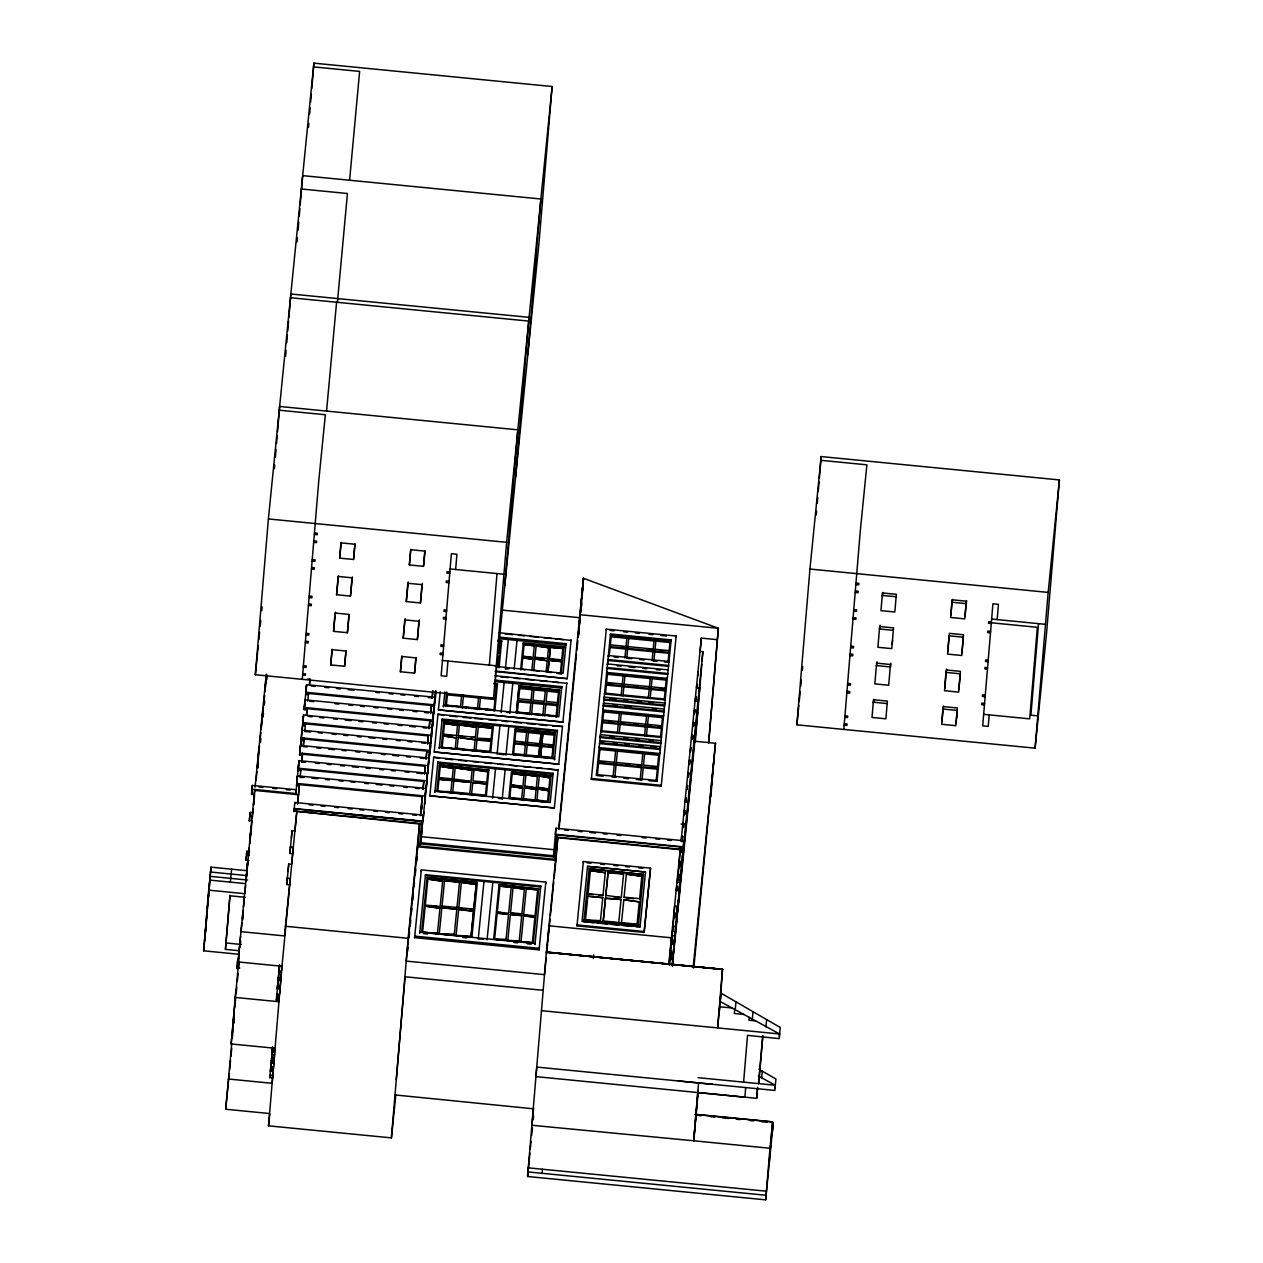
<?xml version="1.0" encoding="UTF-8"?>
<svg xmlns="http://www.w3.org/2000/svg" width="1263" height="1263" viewBox="0 0 1263 1263"><rect width="100%" height="100%" fill="white"/><g stroke="black" fill="none" stroke-linecap="round" stroke-linejoin="round"><path stroke-width="1.5" d="M502.2 610.108L580.112 617.749L578.217 636.741L583.443 578.28L718.347 628.279L708.717 743.086M582.038 597.904L583.443 578.28L558.641 829.412L558.704 828.496M772.498 1131.49L773.224 1122.839L765.662 1199.85L527.571 1176.5L546.39 952.002L722.515 969.321L720.226 1001.527L779.571 1033.971L779.192 1038.612L747.522 1035.36L743.607 1082.012M581.012 609.492L581.627 601.677M581.927 597.778L583.443 578.28L578.249 636.457M581.122 609.65L581.58 603.777M326.549 411.075L336.574 302.252M337.41 302.331L347.436 193.507L301.336 188.992M349.598 180.23L359.623 71.407L313.524 66.892M238.96 954.275L203.611 950.818L208.695 890.147L211 867.16L246.569 870.649M204.622 940.761L211 867.16M238.739 950.692L225.43 949.381L229.913 895.783L245.133 897.283M225.43 949.381L230.071 895.104M495.143 698.25L493.88 711.069L493.991 709.79L479.403 708.354L479.293 709.632L480.556 696.829L480.445 698.092L495.033 699.528L495.143 698.25L255.347 674.726L268.403 518.951L313.903 63.15L552.12 86.516L539.048 242.275L493.565 698.076L506.621 542.316L552.12 86.516M274.403 468.778L274.734 464.879M275.381 457.095L276.044 449.312M276.534 443.471L277.181 435.672M277.513 431.788L279.628 406.465L517.846 429.83L504.79 585.606M285.627 356.292L286.07 350.293M286.78 342.668L287.38 334.727M287.759 330.985L288.517 321.086M288.895 317.36L290.853 293.995L529.071 317.345L515.636 476.861M297.121 241.833L297.452 237.933M298.1 230.15L298.747 222.367M299.236 216.526L299.899 208.727M300.215 204.843L302.662 175.636L540.88 199.001L527.823 354.761M248.795 860.498L246.017 860.214L246.838 851.246L249.6 851.515M252.853 812.677L250.09 812.409L249.3 821.124L249.679 817.319M254.747 789.501L254.305 794.68L251.542 794.411L252.347 785.428L296.252 789.738L295.874 793.543L251.969 789.233L252.347 785.428M269.587 1113.54L225.682 1109.23L231.729 1043.712M275.05 1048.258L231.145 1043.948L239.323 954.654M281.933 966.242L238.028 961.932L254.668 790.417L298.573 794.727L297.642 804.026M232.692 1027.877L235.881 989.876M308.504 127.405L308.835 123.506M309.656 113.781L310.145 107.939M310.635 102.098L311.282 94.299M311.772 88.457L313.903 63.15M234.05 1023.188L234.35 1019.636M245.953 881.211L247.485 863.039M246.143 879.68L247.659 861.571M249.727 842.895L250.642 832.033M249.758 843.21L251.116 826.902M254.431 794.048L253.547 805.226L254.542 795.485M255.047 786.628L255.126 785.712M257.336 767.257L258.694 750.948M262.499 712.964L261.125 729.272L263.383 707.296M264.914 691.287L266.288 674.995M302.267 679.32L318.844 479.972L325.349 414.738L279.249 410.207M395.808 1095.163L391.404 1137.884L268.545 1125.838L272.54 1078.223L269.84 1077.197L272.603 1077.465L273.297 1070.598M272.603 1077.465L273.092 1071.703L270.393 1070.661L273.155 1070.929L273.25 1069.824L270.55 1068.782L273.313 1069.051L273.992 1062.183M273.313 1069.051L273.803 1063.288L271.024 1063.02L273.866 1062.53L273.96 1061.409L271.245 1060.383L274.024 1060.652L274.497 1054.889L271.734 1054.621L274.56 1054.131L274.687 1052.568L271.987 1051.7L274.75 1051.968L274.924 1050.232L272.161 1049.948M274.75 1051.968L274.955 1049.553L272.24 1048.669L275.002 1048.937L279.044 1000.612L276.344 999.728L279.107 999.996L279.281 998.259L276.518 997.991M279.107 999.996L279.312 997.596L276.597 996.712L279.36 996.981L279.486 995.433L276.723 995.149L276.802 994.249L279.565 994.518L280.023 989.055L277.26 988.787L277.339 987.871L280.102 988.14L280.197 987.019L277.418 986.75L277.497 985.835L280.26 986.103L280.939 979.362M280.26 986.103L280.718 980.656L277.955 980.372L278.034 979.457L280.796 979.741L280.891 978.62L278.128 978.351L278.207 977.436L280.97 977.704L281.428 972.242L278.665 971.973L278.744 971.058L281.507 971.326L282.059 965.737M277.986 983.167L278.413 978.415M287.301 878.306L290.064 878.574L289.543 884.826L286.78 884.542L287.427 877.169M288.075 871.423L288.722 864.05L291.485 864.318M290.411 847.22L293.174 847.489L292.653 853.741L289.874 853.472L290.522 846.099M291.406 838.064L292.053 830.691L294.816 830.959M391.404 1137.884L408.123 938.298L419.537 823.997L293.979 811.067L421.432 823.571L421.653 821.345L294.2 808.841M294.153 809.441L294.232 808.525L422.6 821.124L420.69 843.905M294.753 803.394L294.832 802.479L423.216 815.061L421.289 837.858M295.795 794.459L297.484 775.814L425.868 788.412L423.152 819.245L423.91 811.651M425.426 796.464L424.668 804.057L427.383 773.209L298.999 760.626L298.068 770.367L300.831 770.635L300.926 769.404L300.136 777.471L304.067 777.392M298.115 770.856L298.763 763.484M298.826 762.773L298.999 760.626M302.52 753.301L302.346 755.448L299.584 755.179L300.515 745.438L428.899 758.021L428.141 765.615L299.757 753.032M281.507 971.326L296.694 811.951M300.341 747.585L302.031 730.235L430.415 742.833L429.531 751.801L426.768 751.532L426.01 759.126M301.904 732.872L302.552 725.499L305.314 725.767M305.551 722.925L305.378 725.073L302.615 724.804L303.546 715.047L431.93 727.646L427.699 773.682M303.373 717.195L303.546 715.047M307.004 708.638L306.893 709.885L304.13 709.601L305.062 699.86L433.446 712.443L432.562 721.426L429.799 721.141L429.041 728.751M304.304 708.969L305.062 699.86M305.693 694.903L306.12 689.866M305.82 693.766L306.341 687.53M306.404 686.819L306.577 684.672L434.961 697.255L434.093 706.222L431.315 705.954L430.557 713.548M298.573 794.727L299.489 783.676M303.404 745.644L303.799 740.971L301.036 740.686M304.036 738.113L303.862 740.26L301.099 739.992M308.598 692.534L308.409 694.682L305.646 694.413M330.701 664.922L331.98 649.656L345.857 651.013L344.578 666.28L330.701 664.922L332.28 649.214M333.527 631.358L335.058 613.044L348.935 614.402L347.388 632.716L333.527 631.358L335.437 612.176M336.589 594.731L338.121 576.433L351.998 577.791L350.467 596.104L336.589 594.731L338.516 575.565M339.668 558.12L340.947 542.869L354.808 544.227L353.529 559.477L339.668 558.12L341.231 542.411M352.393 576.923L350.467 596.104M400.403 671.758L401.681 656.492L415.827 657.881L414.548 673.132L400.403 671.758L401.966 656.05M403.213 638.194L404.744 619.88L418.906 621.27L417.374 639.567L403.213 638.194L405.17 618.554M406.291 601.567L407.823 583.269L421.968 584.658L420.437 602.956L406.291 601.567L408.249 581.943M409.354 564.956L410.633 549.705L424.778 551.094L423.5 566.345L409.354 564.956L410.917 549.247M416.364 861.855L416.837 856.203M417.374 850.204L419.584 823.397M420.69 815.33L422.268 796.653L296.647 784.323M421.416 809.646L421.747 805.747L421.337 809.488M423.121 789.201L423.784 781.45L298.163 769.135M421.51 809.867L421.842 805.968M424.636 774.014L425.299 766.262L299.678 753.948M426.152 758.826L426.815 751.075M427.683 743.639L428.331 735.887L302.71 723.557M429.199 728.435L429.846 720.684L304.225 708.369M421.653 821.345L419.553 846.052L419.774 843.826M430.715 713.248L431.362 705.496M432.23 698.06L432.83 690.766L432.072 698.36M430.083 751.106L432.688 720.052L304.304 707.454M414.596 937.651L414.722 936.12L539.222 948.339L539.08 949.855L414.596 937.651L421.337 869.875L545.821 882.095L545.695 883.611M430.178 751.327L430.667 745.47M431.425 737.876L434.204 704.849L305.82 692.266L306.577 684.672M432.514 726.367L435.609 691.035M434.14 711.401L434.361 707.264M435.751 690.735L433.762 712.916M435.23 699.891L435.546 695.992M421.211 871.407L421.337 869.875M429.846 795.785L554.346 807.988L429.846 795.785L433.698 757.2L558.135 770.02M433.698 757.2L439.477 758.384M434.219 751.974L558.72 764.178L434.219 751.974L437.977 714.242L562.477 726.462L552.689 726.114M437.977 714.242L443.771 715.426M438.435 709.885L562.919 722.089L438.435 709.885L440.219 691.84M425.52 874.691L425.426 875.701L540.706 887.005L540.785 885.995L425.52 874.691L419.679 933.246M421.668 932.189L471.92 937.114L477.351 882.553L427.099 877.627L421.668 932.189L428.173 932.631M427.099 877.627L477.351 882.553M425.189 906.124L439.966 908.255L425.189 906.124L422.616 932.094L437.44 933.546L440.013 907.576M427.889 879.095L442.65 881.227L427.889 879.095L425.315 905.066L440.14 906.518L442.713 880.548M437.866 761.999L437.772 763.136L553.052 774.44L553.147 773.303L437.866 761.999L434.851 792.422L434.946 791.285L550.21 802.589L553.147 773.303M442.034 720.573L442.161 719.042L557.425 730.346L557.33 731.498L499.927 725.594L497.069 754.279M447.955 661.038L446.676 676.289L441.15 675.752L451.38 553.699L456.922 554.236L455.627 569.502M439.445 765.062L488.876 770.304L439.445 765.062L436.84 791.238L486.287 796.1L488.907 769.909M441.213 747.428L490.754 752.29L493.28 726.967L443.739 722.104L441.213 747.428L451.475 748.296M438.956 779.303L452.012 780.581L438.956 779.303L437.787 791.143L450.891 791.743L445.239 791.869M442.808 778.608L439.129 777.566L452.186 778.845L448.397 779.16M443.739 722.104L493.28 726.967M440.25 766.404L453.228 768.362L440.25 766.404L439.082 778.245M452.975 706.649L445.413 705.338L494.875 710.201M443.297 735.919L456.275 737.924L443.297 735.919L442.161 747.38L455.201 748.659L456.338 737.197M444.529 723.462L457.522 725.42L444.529 723.462L443.408 734.861M438.372 933.325L430.92 933.104M441.861 907.75L456.811 909.218L441.861 907.75L439.271 933.72L454.285 934.509L443.929 934.383M444.56 880.721L459.511 882.19L444.56 880.721L441.971 906.692L449.454 907.434M456.132 748.501L464.626 749.591M453.843 780.771L470.894 782.444L453.843 780.771L452.738 791.933L469.773 793.59M455.138 767.872L472.125 770.209L455.138 767.872L453.97 779.697M458.185 737.387L475.156 739.786L458.185 737.387L457.048 748.833M463.979 736.882L458.358 735.65L475.393 737.324L471.557 737.624M459.416 724.915L476.404 727.267L459.416 724.915L458.295 736.329M458.658 909.407L473.546 911.554L471.02 936.846L473.609 910.876L458.658 909.407L456.069 935.378L471.083 936.167M462.511 908.713L458.832 907.671L473.783 909.123L469.978 909.439M476.246 884.51L461.358 882.379L476.246 884.51L473.72 909.802M472.741 782.618L486.571 783.976L472.741 782.618L471.62 793.78L485.466 795.137M474.02 769.72L487.802 771.756L474.02 769.72L472.915 780.881L486.744 782.239M477.067 739.234L476.988 740.055L490.912 741.428L490.991 740.607L477.067 739.234L475.93 750.79L475.993 749.969L489.918 751.327L489.855 752.148L467.436 750.001M478.314 726.762L492.238 728.135L478.314 726.762L477.177 738.176L491.165 738.855L484.139 738.855M489.349 665.096L497.022 573.56M496.359 686.251L496.47 684.972L495.317 696.513M498.19 666.785L499.264 656.018M499.485 653.745L500.574 642.978M493.722 683.267L497.48 684.199L493.675 683.82M499.106 666.753L499.027 667.748L501.711 640.673L497.906 640.309M501.711 640.673L501.632 641.667L497.827 641.304M495.364 680.126L561.782 686.646L561.656 688.177L494.528 681.578M499.643 637.184L566.077 643.688L565.95 645.219L498.727 638.62M499.09 884.684L538.638 889.073L499.09 884.684L493.659 939.262L533.286 942.624M497.196 913.181L508.531 914.301L497.196 913.181L494.607 939.151L506.005 939.593L495.538 939.435M497.306 912.123L508.657 913.228L511.231 887.258L499.88 886.152L497.306 912.123L501.095 912.486M499.88 886.152L511.231 887.258M511.436 772.119L551.031 776.003L511.436 772.119L508.831 798.311L548.426 802.194L522.535 799.258M515.083 729.098L555.31 733.045L515.083 729.098L512.573 754.437L552.831 757.989L543.358 757.453M519.077 685.746L516.378 712.869L519.077 685.746L559.604 690.293L519.03 686.314M516.535 798.863L509.842 797.521L521.666 798.69M520.719 668.869L520.64 669.864L523.324 642.788L563.929 646.782L563.851 647.777L523.245 643.783L523.324 642.788M510.962 786.36L522.724 788.207L510.962 786.36L509.778 798.2M514.641 742.928L514.578 743.844L525.376 744.902L525.44 743.986L514.641 742.928L513.504 754.564L513.583 753.648L524.382 754.706L525.44 743.986M512.241 773.461L524.003 775.308L512.241 773.461L511.073 785.302M515.888 730.456L515.809 731.372L526.608 732.429L526.687 731.514L515.888 730.456L514.751 742.091L514.815 741.176L525.613 742.249L525.55 743.165L521.951 742.802M518.54 700.555L518.43 701.818L530.807 703.033L530.918 701.754L518.54 700.555L517.277 713.358L517.388 712.079L529.765 713.295L529.671 714.574L530.918 701.754M519.867 687.261L519.756 688.54L532.133 689.756L532.244 688.477L519.867 687.261L518.714 698.802L531.091 700.018M525.013 669.958L521.651 669.09M522.771 657.786L532.954 659.318L522.771 657.786L521.603 669.611M524.082 644.746L534.312 645.756L524.082 644.746L522.898 656.586L531.423 657.423M510.378 914.475L521.73 915.596L510.378 914.475L507.805 940.446L519.204 940.888L508.736 940.73M514.278 913.78L510.552 912.739L521.903 913.844M513.078 887.447L524.382 889.231L513.078 887.447L510.489 913.417M525.25 755.29L517.988 754.958M527.287 744.16L527.208 745.075L539.743 746.307L538.685 757.026L539.822 745.391L527.287 744.16L526.15 755.811L526.213 754.895L538.764 756.111M540.99 733.835L541.069 732.919L528.534 731.687L528.455 732.603L540.99 733.835L539.917 744.57L536.349 744.223M539.001 671.316L533.712 670.274M534.849 658.97L547.226 660.723L534.849 658.97L533.681 670.795M529.229 800.047L523.514 798.863L535.054 799.889M536.144 645.93L548.521 647.682L536.144 645.93L534.975 657.77M524.619 787.702L536.096 789.517L524.619 787.702L523.45 799.542M525.913 774.803L537.391 776.508L525.913 774.803L524.729 786.644M532.765 701.944L532.654 703.223L543.99 704.328L544.085 703.049L532.765 701.944L531.502 714.747L531.612 713.484L542.948 714.59L542.837 715.868L544.085 703.049M534.091 688.667L533.981 689.93L545.316 691.05L545.411 689.772L534.091 688.667L532.939 700.207L544.258 701.312L545.411 689.772M521.935 942.024L532.355 942.861L534.928 916.891L523.577 915.77L534.881 917.57M523.687 914.712L535.054 915.817L537.628 889.847L526.276 888.742L523.687 914.712L527.476 915.075M526.276 888.742L537.628 889.847M539.743 746.307L539.822 745.391M539.917 744.57L541.069 732.919M539.617 756.695L530.602 756.205M542.19 801.326L536.901 800.079L547.589 801.216M543.816 715L533.996 714.59M538.006 789.012L548.647 790.749L538.006 789.012L536.838 800.758M541.669 745.58L540.517 757.216L541.669 745.58L553.02 746.686L552.957 747.601L541.59 746.48M542.916 733.093L541.764 744.744L542.916 733.093L554.268 734.213L554.189 735.129L542.837 734.008M539.301 776.019L549.926 777.834L539.301 776.019L538.117 787.954M551.489 672.548L547.937 672.2L549.121 660.375L561.53 661.591L549.121 660.375M556.336 659.854L549.247 659.16L550.415 647.335L562.84 648.551L550.415 647.335M545.932 703.238L545.837 704.501L557.157 705.622L557.267 704.344L545.932 703.238L544.685 716.042L544.779 714.779L556.115 715.884L556.004 717.163L557.267 704.344M547.258 689.961L547.147 691.224L558.483 692.345L558.593 691.066L547.258 689.961L546.105 701.486L557.441 702.607L558.593 691.066M532.355 942.861L521.003 941.74L523.577 915.77M549.342 745.486L553.131 745.865L553.194 744.949L541.843 743.828M556.809 673.068L560.409 672.879M549.421 716.105L556.999 716.295L516.425 712.316M557.378 673.463L561.246 673.842L561.325 672.847M566.787 683.362L494.859 675.689M495.285 671.6L567.245 678.657L495.333 671M571.065 640.404L499.153 632.731M553.415 857.309L555.941 828.212L683.883 840.763L678.136 908.476M547.1 948.56L549.01 925.795L671.411 937.809L669.137 965.074M722.499 969.495L546.374 952.223L557.804 837.701L555.878 860.64L554.504 860.498L556.683 834.875L683.236 847.284M578.217 636.741L580.064 614.718L718.347 628.279L708.559 742.786M580.033 618.649L580.112 617.749M542.08 1173.406L542.427 1169.238M576.97 925.858L577.033 924.942L644.209 931.526L644.13 932.441L576.97 925.858L583.364 861.54L650.54 868.139L644.13 932.441M583.285 862.455L583.364 861.54M591.337 779.382L591.416 778.466L661.275 785.318L661.196 786.233L591.337 779.382L606.319 629.163L676.179 636.015L676.1 636.931M606.24 630.079L606.319 629.163M587.548 866.355L645.504 872.038L587.548 866.355L582.038 921.501L640.041 926.726L636.142 926.805M584.027 920.395L589.174 868.723L643.404 874.501L589.174 868.723M599.246 746.67L599.167 747.585L659.807 753.522L659.886 752.606M600.367 735.555L600.446 734.64L661.086 740.592M600.841 730.646L600.762 731.561L661.402 737.497L661.48 736.597M598.599 762.489L598.536 763.405L614.228 764.952L614.307 764.036L598.599 762.489L597.304 775.624L603.193 776.208M602.988 709.096L602.909 710.011L663.564 715.963L663.643 715.047M603.509 704.012L603.588 703.096L664.243 709.032M600.004 748.533L599.925 749.448L615.618 750.996L615.697 750.08L600.004 748.533L598.709 761.668M604.109 697.997L604.188 697.081L664.843 703.033L664.764 703.949M604.582 693.071L604.519 693.987L665.159 699.939L665.238 699.023M587.832 896.225L602.751 897.693L587.832 896.225L585.479 919.843L600.462 920.695L594.81 920.743M593.642 894.772C572.818 891.978 616.186 896.351 599.23 895.325M606.745 671.537L606.666 672.453L667.306 678.389L667.385 677.489M590.389 870.617L605.261 872.701L590.389 870.617L588.037 894.236M602.672 721.741L602.593 722.657L618.286 724.204L618.365 723.289L602.672 721.741L601.693 731.687L601.772 730.772L617.465 732.319L617.386 733.235L618.365 723.289M603.746 710.974L603.667 711.89L619.359 713.421L619.438 712.506L603.746 710.974L602.767 720.92L602.846 720.005L618.538 721.552M607.866 660.438L668.506 666.375L668.585 665.459L607.945 659.523L607.471 664.875L610.487 633.963L671.142 639.915L671.063 640.83L610.408 634.879L610.487 633.963M608.261 656.428L608.34 655.513L668.98 661.465L668.901 662.38L664.464 661.986M606.429 684.183L606.351 685.099L622.043 686.63L622.122 685.714L606.429 684.183L605.451 694.129L605.514 693.213L621.222 694.761L621.143 695.676L622.122 685.714M607.503 673.416L607.424 674.331L623.117 675.863L623.196 674.947L607.503 673.416L606.524 683.362M609.271 655.655L609.192 656.571L610.171 646.624L625.864 648.156L625.785 649.071L610.092 647.54L610.171 646.624M611.245 635.842L611.166 636.757L626.858 638.304L626.937 637.389L611.245 635.842L610.266 645.788L610.345 644.872L626.038 646.419L625.959 647.335L622.043 646.94M614.923 776.429L614.844 777.345L616.139 764.21L641.462 766.704L641.383 767.62L616.076 765.125L616.139 764.21M605.53 897.961L603.177 921.564L605.53 897.961L621.049 899.493L605.466 898.577M617.544 750.254L617.465 751.169L642.788 753.664L642.867 752.748L617.544 750.254L616.249 763.389L616.312 762.473L641.636 764.952L641.557 765.867L637.673 765.489M608.087 872.354L605.735 895.972L608.087 872.354L623.606 873.885L608.024 872.97M620.212 723.462L620.133 724.378L645.456 726.872L645.535 725.957L620.212 723.462L619.233 733.408L619.312 732.493L644.635 734.987L644.556 735.903L645.535 725.957M621.285 712.695L621.207 713.611L646.53 716.089L646.609 715.174L621.285 712.695L620.307 722.641L624.206 723.02M623.954 685.904L623.89 686.819L649.214 689.298L649.277 688.382L623.954 685.904L622.991 695.85M625.043 675.137L624.964 676.052L650.287 678.531L650.366 677.615L625.043 675.137L624.064 685.083L624.127 684.167L649.45 686.646L649.387 687.561L650.366 677.615M627.711 648.345L627.632 649.245L652.955 651.74L653.034 650.824L627.711 648.345L626.732 658.291L631.737 658.733M628.785 637.562L628.706 638.478L654.029 640.957L654.108 640.041L628.785 637.562L627.806 647.509L627.885 646.593L653.208 649.087L653.129 650.003L654.108 640.041M620.038 923.458L610.866 923.032M627.285 923.932C599.372 920.253 659.333 926.126 631.168 924.311M623.811 899.761L639.283 901.893L623.811 899.761L621.459 923.364M626.369 874.154L641.841 876.285L626.369 874.154L624.017 897.756M640.246 778.908L640.167 779.824L641.462 766.704M642.093 779.097L642.014 780.013L643.309 766.878L657.407 768.267L657.328 769.183L643.23 767.793L643.309 766.878M644.698 752.922L644.619 753.837L658.718 755.227L658.797 754.311L644.698 752.922L643.483 765.141L657.581 766.515L657.502 767.43L658.797 754.311M647.382 726.13L647.303 727.046L661.402 728.435L661.48 727.52L647.382 726.13L646.403 736.076L646.482 735.161L660.581 736.55M650.998 725.657L647.477 725.309L647.556 724.394L661.654 725.767L661.575 726.683L658.055 726.336M648.456 715.363L648.377 716.279L662.475 717.652L662.554 716.737L648.456 715.363L647.477 725.309M651.124 688.572L651.045 689.487L665.143 690.861L665.222 689.945L651.124 688.572L650.145 698.518M652.197 677.789L651.219 687.735L651.298 686.819L665.396 688.209L665.317 689.124L666.296 679.178L652.197 677.789L652.118 678.705L666.217 680.094M653.981 660.028L653.902 660.944L654.881 650.998L668.98 652.387L668.901 653.303L654.802 651.913L654.881 650.998M655.955 640.23L655.876 641.146L669.974 642.52L670.053 641.62L655.955 640.23L654.976 650.177L655.055 649.261L669.153 650.65M656.192 780.471L656.113 781.387L657.407 768.267M660.407 747.522L660.486 746.607L599.846 740.655M668.08 661.417L668.001 662.333L668.98 652.387M669.485 964.853L670.353 955.538M674.316 912.865L670.416 953.597L673.195 953.865L679.226 893.446M670.716 954.181L670.937 951.497M671.537 944.314L672.042 938.851M672.753 929.836L673.084 925.984M673.826 917.696L674.663 906.234L677.426 906.502L676.715 915.012L673.953 914.744M670.985 953.77L670.479 959.422L671.332 951.813M673.053 929.789L673.416 925.842M676.368 890.51L676.636 886.705M671.979 944.408L672.311 940.509M674.442 917.222L674.663 913.433M676.636 890.036L676.905 886.847M677.663 878.78L677.963 875.18L680.725 875.448L673.195 953.865M674.9 914.523L674.568 918.422L675.105 913.07M676.842 890.573L677.157 886.658M677.836 879.68L680.473 847.015L668.806 964.001M677.015 890.226L677.363 886.437M679.005 866.544L679.415 861.634M679.399 866.26L679.81 861.855M681.688 839.595L681.988 835.838M682.699 826.933L682.936 824.218L681.089 824.029M679.62 866.276L679.699 862.661M684.151 814.84L684.467 811.099M672.248 965.121L678.736 899.209M684.688 814.398L684.988 810.783M685.73 801.863L686.014 798.469M687.877 776.729L688.146 773.651M672.311 965.137L673.037 956.659M673.826 947.187L675.042 932.662M687.246 788.98L687.546 785.381L686.977 789.58M688.303 776.335L688.588 772.956M691.524 737.892L691.761 735.177M677 912.075L677.584 905.097M678.989 892.183L679.857 882.269L677.079 882M692.992 726.241L693.308 722.483L692.756 726.446M694.019 713.579L694.24 710.864M676.873 920.474L683.204 847.741L680.425 847.473M692.803 736.029L692.566 738.871L692.708 735.255M693.687 722.846L693.387 726.446L693.782 722.547M696.576 687.925L696.797 685.209M695.881 701.233L696.213 697.444M696.055 700.965L696.387 697.05M700.176 651.85L701.328 638.099L717.21 639.646M694.871 742.139L695.124 738.997M695.282 741.87L697.776 712.379M698.044 708.78L699.844 687.782L697.081 687.514M700.049 685.02L701.833 664.038M702.023 661.338L702.86 651.708L700.097 651.424M710.816 796.985L714.084 757.974M694.019 741.176L715.49 743.276L693.829 967.758M693.734 1140.726L698.581 1082.88M533.602 1107.967L531.865 1125.27L693.719 1140.789L698.297 1091.264M722.515 969.321L546.374 952.223L722.515 969.274L717.589 1027.94L721.094 993.223L780.266 1027.45L779.382 1036.292M717.937 1025.793L718.268 1021.893M719.31 1011.41L719.705 1006.769L732.035 1007.985M765.662 1199.85L769.988 1148.256L693.719 1140.789L697.776 1092.495L744.886 1097.184L745.691 1087.569M758.321 1075.981L775.277 1085.249L774.851 1090.427L536.743 1067.077L535.954 1076.629L756.663 1098.336L757.468 1088.722M757.689 1087.19L756.663 1098.336M762.868 1035.486L758.763 1083.496L759.284 1078.239M796.874 724.82L809.946 569.045L821.171 456.559L1059.389 479.924L1046.332 635.699L1035.092 748.17L796.874 724.82L798.816 705.401M816.277 514.972L816.593 511.089M817.256 503.29L817.745 497.448M818.235 491.607L819.04 481.882M819.371 477.982L821.171 456.559M769.025 1164.833L772.624 1121.891L696.355 1114.408M843.81 729.414L860.371 530.065L866.892 464.831L820.792 460.3M941.945 721.852L943.224 706.585L957.37 707.975L956.091 723.225M944.756 688.288L946.287 669.974L960.448 671.363L958.901 689.661M947.818 651.661L949.366 633.363L963.511 634.752L961.98 653.05M950.897 615.049L952.176 599.799L966.321 601.188L965.043 616.439M946.682 669.106L946.319 672.579M989.182 714.937L988.219 726.383L982.693 725.846L992.923 603.793L998.449 604.33L997.17 619.596M1038.565 623.654L1030.892 715.19L1037.807 715.868M1035.092 748.17L1048.164 592.41L1059.389 479.924M396.282 1079.597L405.091 976.773L543.185 990.318M596.452 774.566L657.107 780.518L657.028 781.434L671.142 639.915M758.51 1083.607L762.663 1036.86M207.969 900.803L209.816 881.274M206.643 916.543L207.732 904.324M207.874 902.887L208.648 895.135M205.316 932.394L207.29 911.302M203.611 950.818L205.285 934.131M205.427 932.694L205.916 927.831M230.324 882.111L231.618 869.181M255.347 674.726L258.252 645.598M258.836 639.773L259.61 632.005M260.194 626.18L260.762 620.354M261.741 610.645L262.12 606.761M251.542 794.411L251.921 790.606M250.09 812.409L249.711 816.214L252.474 816.482M246.838 851.246L246.459 855.051L249.221 855.319M246.017 860.214L246.396 856.425M237.302 964.885L236.923 968.674L237.744 959.706L237.365 963.495M255.094 787.007L266.209 674.758M238.028 961.932L240.57 936.451M241.154 930.563L241.943 922.716M242.338 918.801L243.112 910.955M243.506 907.023L244.485 897.219M244.88 893.304L245.654 885.458M246.048 881.527L246.917 871.849M247.216 869.212L248.195 859.456M248.479 856.172L249.364 847.726M249.742 843.826L250.753 833.469M251.148 830.549L251.905 821.913M252.284 818.061L253.247 808.778M256.089 780.076L256.942 771.693M257.399 767.888L259.483 745.959M259.878 742.423L260.841 732.666M263.667 705.086L264.646 695.266M264.93 691.682L266.682 674.11M240.144 947.092L240.68 941.046M242.812 919.653L243.206 915.77M257.952 768.046L258.347 764.115M260.494 742.533L260.888 738.602M263.036 717.021L263.43 713.09M264.299 705.022L264.693 701.139M266.825 679.747L267.156 675.816M231.145 1043.948L234.239 1012.326M234.839 1007.006L235.597 998.701M236.197 993.397L236.765 987.035M237.349 981.193L238.123 973.41M238.723 968.121L239.291 961.743M232.329 1037.823L233.102 1029.976M233.892 1022.13L234.287 1018.215M225.682 1109.23L229.203 1073.929M229.598 1070.014L230.576 1060.21M230.971 1056.278L231.745 1048.432M297.484 775.814L296.726 783.407L425.11 796.006L425.868 788.412M286.78 884.542L288.722 864.05M289.874 853.472L292.053 830.691M293.932 811.683L294.832 802.479M298.889 761.999L296.552 785.57L299.315 785.839M299.584 755.179L302.552 725.499M302.615 724.804L303.436 716.421M304.13 709.601L306.467 686.046M278.665 971.973L279.344 965.232M277.26 988.787L279.581 965.027M276.281 1000.343L279.707 965.153M271.734 1054.621L272.476 1046.822M270.329 1071.419L272.713 1047.169M269.777 1077.955L272.208 1053.531M297.515 803.663L299.378 785.065L296.616 784.781M303.357 745.186L303.925 739.486L301.162 739.218M304.746 731.466L305.441 724.299L302.678 724.015M307.777 701.091L308.535 693.498M309.419 684.42L309.988 678.72L307.162 679.226M289.716 883.484L284.475 935.915L240.57 931.62M291.642 864.05L292.811 852.399M294.942 831.038L296.11 819.387M296.252 817.871L296.71 813.325M301.873 761.605L302.457 755.748M307.146 708.827L306.562 714.684L306.956 709.096L304.194 708.827M309.482 685.367L310.067 679.51M280.97 977.704L281.475 972.652M279.565 994.518L280.228 987.761M274.024 1060.652L274.703 1053.784M272.697 1077.434L272.113 1083.307L228.208 1078.997M268.545 1125.838L269.714 1114.25M353.529 559.477L355.108 543.785M347.388 632.716L349.156 615.049M344.578 666.28L346.157 650.571M423.5 566.345L425.078 550.636M420.437 602.956L422.395 583.332M417.374 639.567L419.332 619.944M414.548 673.132L416.127 657.439M420.358 815.709L422.221 797.111M422.979 789.517L423.736 781.908M424.494 774.314L425.252 766.72M427.526 743.939L428.283 736.345M417.848 844.552L406.212 961.096L544.495 974.657L546.169 957.875M407.617 951.355L408.012 947.439M408.991 937.651L409.575 931.794M410.159 925.921L410.743 920.048M411.533 912.233L411.927 908.318M412.701 900.487L413.285 894.63M414.075 886.8L414.453 882.884M415.243 875.07L415.827 869.197M416.601 861.366L416.995 857.466M422.6 821.124L423.216 815.061M427.383 773.209L426.626 780.802L298.242 768.22M426.941 781.276L426.184 788.87L429.657 750.427L301.273 737.845M429.215 758.495L429.973 750.885M430.73 743.291L431.488 735.697M432.246 728.104L433.004 720.51M435.277 697.729L435.846 692.029M442.161 719.042L439.224 748.612L439.319 747.459L554.583 758.763L554.489 759.916L557.425 730.346M444.892 691.887L443.392 706.901L443.518 705.386L558.799 716.689L561.782 686.646M445.365 705.906L446.739 692.061M450.828 792.422L452.012 780.581M452.122 779.524L453.291 767.683M456.448 736.14L457.585 724.741M454.222 935.188L456.811 909.218M456.922 908.16L459.511 882.19M469.725 794.269L470.894 782.444M472.173 769.53L471.004 781.371L454.017 779.018M475.22 739.06L474.083 750.506L457.111 748.106M475.33 737.987L476.467 726.588M458.769 908.35L461.358 882.379M473.783 909.123L476.293 883.832M485.402 795.816L486.571 783.976M486.697 782.918L487.865 771.077M489.855 752.148L490.991 740.607M491.102 739.534L492.238 728.135M494.828 710.753L497.511 683.63M484.013 881.006L478.235 938.993L483.571 939.072M508.405 638.81L505.389 669.122L508.926 668.711M492.602 798.074L495.554 768.536M501.143 712.569L504.205 681.767M487.076 939.846L492.854 881.874M509.794 713.421L512.857 682.62M514.152 669.216L517.104 639.662M505.974 755.148L508.831 726.462M502.232 799.021L505.184 769.483M531.834 670.621L533.002 658.797M534.312 645.756L533.128 657.581L522.945 656.05M505.958 940.272L508.531 914.301M525.55 743.165L526.687 731.514M530.981 701.297L532.244 688.477M521.603 799.368L522.771 787.528M524.066 774.629L522.898 786.47L511.136 784.623M528.534 731.687L527.381 743.339L527.46 742.423L539.996 743.654M519.156 941.567L521.73 915.596M521.856 914.523L524.429 888.552M546.105 672.027L547.274 660.186M547.4 658.986L548.568 647.145M534.991 800.568L536.159 788.838M537.454 775.829L536.27 787.78L524.792 785.965M547.937 672.2L549.073 660.896M549.247 659.16L550.368 647.872M533.239 943.129L538.685 888.568M547.526 801.894L548.695 790.07M549.989 777.155L548.821 789.012L538.18 787.275M553.02 746.686L551.884 758.337L551.963 757.421L540.596 756.3M553.131 745.865L554.268 734.213M560.362 673.416L561.53 661.591M561.672 660.375L562.84 648.551M548.426 802.194L551.031 776.003M552.799 758.368L555.31 733.045M556.951 716.847L559.651 689.724M561.246 673.842L563.929 646.782M540.785 885.995L534.959 944.55L535.038 943.524L419.774 932.22M566.077 643.688L563.124 673.242L495.301 666.375M539.08 949.855L545.821 882.095M554.346 807.988L558.183 769.404M558.72 764.178L562.477 726.462M562.919 722.089L566.834 682.746M567.245 678.657L571.113 639.788M555.941 828.212L555.341 834.275L683.283 846.826L683.883 840.763M556.683 834.875L556.462 837.101L680.252 849.241M554.804 857.356L554.599 859.298L417.706 845.878M546.547 954.149L547.495 944.661M547.889 940.746L550.037 919.259M550.415 915.343L553.731 882.127M554.125 878.227L555.909 860.356L417.627 846.794M559.146 827.754L576.465 654.281M576.859 650.382L577.822 640.641M580.648 612.381L581.533 603.446M541.48 1010.668L779.571 1033.971M533.254 1108.788L395.003 1094.942M527.571 1176.5L529.907 1153.056M530.302 1149.156L531.076 1141.342M531.676 1135.484L532.449 1127.67M533.223 1119.855L533.618 1115.955M596.373 775.482L607.535 663.959L668.19 669.895M593.357 958.522L593.721 954.844M613.076 776.256L614.307 764.036M615.697 750.08L614.402 763.215L614.481 762.299L598.773 760.752M618.46 722.468L619.438 712.506M623.196 674.947L622.217 684.893L622.296 683.978L606.603 682.446M624.885 658.102L625.864 648.156M625.959 647.335L626.937 637.389M600.414 921.295L602.751 897.693M602.972 895.688L605.309 872.086M618.696 923.095L621.049 899.493M623.606 873.885L621.254 897.488L605.782 895.356M641.557 765.867L642.867 752.748M645.63 725.12L646.609 715.174M648.298 698.328L649.277 688.382M652.055 660.77L653.034 650.824M636.994 924.879L639.331 901.277M639.552 899.288L641.888 875.669M643.435 874.043L638.289 925.716L584.059 919.938M639.994 927.184L645.504 872.038M660.502 737.466L661.48 727.52M661.575 726.683L662.554 716.737M664.243 699.891L665.222 689.945M669.074 651.566L670.053 641.62M644.209 931.526L650.54 868.139M661.196 786.233L676.179 636.015M701.328 638.099L681.041 841.411L683.804 841.679M676.463 890.51L676.81 887.068M677.189 882.979L677.963 875.18M680.331 852.43L680.646 848.42M681.389 840.084L681.815 835.98M682.825 827.312L683.157 823.318M684.088 814.903L684.357 810.546M685.367 801.926L685.683 797.995M686.598 789.659L686.819 785.681M687.798 776.808L688.256 772.94M689.124 764.399L689.377 760.121M690.293 751.69L690.719 747.491M691.571 739.044L692.077 734.845M694.161 713.879L694.539 710.043M695.282 701.012L695.755 696.987M696.608 688.414L697.113 684.214M697.776 675.926L698.281 671.569M670.811 950.944L669.943 959.359L672.705 959.627M671.521 943.903L672.074 938.267M672.8 931.036L673.337 925.59M673.921 918.517L674.3 913.796M677.805 880.627L678.484 873.822M679.115 867.649L679.747 861.113M680.441 852.446L680.82 848.72M681.783 840.006L682.194 836.043M683.109 827.549L683.441 823.271M684.309 814.714L684.72 810.641M685.635 802.226L685.951 798.074M686.693 789.643L687.198 785.76M688.161 776.934L688.477 772.798M689.33 764.368L689.835 760.184M690.64 751.327L691.003 747.601M691.982 738.776L692.361 734.94M693.182 726.525L693.419 722.357M694.287 713.658L694.682 709.822M695.645 701.202L696.102 697.271M696.908 688.461L697.271 684.751M670.164 960.101L670.89 951.039M671.584 944.692L672.295 938.662M672.895 930.989L673.558 925.842M674.142 918.264L674.679 912.944M677.11 890.731L677.647 886.405M677.947 880.058L678.72 874.391M679.368 867.965L680.031 861.477M680.883 852.746L681.104 848.625M681.941 840.1L682.557 836.106M683.409 827.486L683.63 823.287M684.467 814.84L685.083 810.751M685.92 802.226L686.156 798.074M688.351 777.061L688.872 772.719M689.598 764.447L690.151 760.042M692.045 739.013L692.55 734.813M694.682 713.706L695.06 709.806M670.211 959.959L671.237 951.907M671.884 944.756L672.358 938.535M673.242 931.036L673.826 926.032M678.326 880.09L678.784 874.075M679.668 866.828L679.968 862.329M680.931 852.541L681.325 848.625M682.336 839.974L682.699 836.343M683.599 827.407L683.867 823.192M693.64 726.02L693.987 722.562M672.074 944.329L672.405 940.903M682.525 857.498L702.86 651.708M680.568 880.895L700.16 683.883M672.311 966.29L677.205 917.491M678.894 900.756L698.171 707.643M693.134 967.79L715.49 743.276M734.734 1009.453L734.324 1013.494L743.844 1014.442M735.177 1010.211L736.013 1001.859M749.243 1017.378L748.959 1020.236L755.653 1020.899M752.29 1019.367L753.048 1011.71M765.931 1026.945L766.657 1019.588M761.605 1078.539L762.331 1071.166M799.211 701.518L800.174 691.808M800.758 685.983L801.342 680.157M802.305 670.448L802.7 666.564M775.056 1087.838L775.94 1078.997L758.937 1069.208M769.988 1148.256L772.624 1121.891L694.713 1114.376M882.379 596.436L882.774 592.505M879.695 629.132L880.09 625.201M876.633 665.743L877.027 661.812M873.428 703.238L873.822 699.307M892.199 644.225L892.594 640.309M890.51 667.101L890.889 663.186M952.065 603.272L952.46 599.341M943.114 710.074L943.508 706.143M966.227 604.661L966.621 600.73M956.675 717.337L957.07 713.421M314.534 532.986L317.297 533.207L317.171 534.738L314.408 534.502M856.077 583.08L858.84 583.301L858.714 584.832L855.951 584.611M313.871 540.896L316.65 541.117L316.508 542.632L313.745 542.411M855.414 590.989L858.177 591.21L858.051 592.726L855.288 592.505M312.308 559.604L315.071 559.825L314.945 561.356L312.182 561.135M853.835 609.697L856.614 609.918L856.488 611.45L853.709 611.229M311.645 567.513L314.408 567.734L314.282 569.266L311.519 569.029M853.188 617.607L855.951 617.828L855.825 619.359L853.046 619.138M309.246 596.073L312.024 596.294L311.882 597.809L309.119 597.588M850.788 646.167L853.551 646.388L853.425 647.903L850.662 647.682M308.582 603.967L311.361 604.188L311.219 605.719L308.456 605.498M850.125 654.06L852.888 654.281L852.762 655.813L849.999 655.592M306.12 633.347L308.898 633.568L308.756 635.1L305.993 634.863M847.662 683.441L850.425 683.662L850.299 685.193L847.536 684.956M305.457 641.241L308.235 641.478L308.093 642.993L305.33 642.772M846.999 691.335L849.762 691.571L849.636 693.087L846.873 692.866M303.404 665.712L306.183 665.933L306.056 667.464L303.278 667.243M844.947 715.805L847.71 716.026L847.584 717.558L844.821 717.337M302.741 673.621L305.52 673.842L305.393 675.373L302.615 675.137M844.284 723.715L847.047 723.936L846.92 725.467L844.158 725.23M306.688 810.467L312.529 811.02M320.344 811.746L326.186 812.314M332.043 812.867L337.884 813.419M347.641 814.335L419.805 821.155M290.49 297.721L528.692 321.086M809.946 569.045L1048.164 592.41M268.403 518.951L506.621 542.316M882.237 595.394L896.114 596.752M991.644 619.044L1045.48 624.332M450.102 568.95L503.937 574.239M991.392 621.98L988.629 621.712L988.503 623.243L991.266 623.512M991.266 622.785L1037.365 627.301L1029.692 718.852L983.593 714.321M449.865 571.886L447.086 571.618L446.96 573.134L449.723 573.418M990.618 631.358L987.84 631.074L987.713 632.605L990.476 632.874M449.075 581.264L446.313 580.98L446.171 582.511L448.949 582.78M879.427 628.958L893.304 630.316M988.187 660.202L985.661 659.949L985.535 661.48L988.061 661.733M446.66 610.108L444.118 609.855L443.992 611.387L446.518 611.639M610.124 630.458L614.007 630.837M623.701 631.8L627.585 632.179M635.352 632.937L639.236 633.316M648.929 634.263L652.813 634.658M660.581 635.415L666.406 635.984M987.571 667.685L985.029 667.432L984.903 668.964L987.445 669.216M446.028 617.591L443.487 617.339L443.36 618.87L445.902 619.123M876.348 665.569L890.226 666.943M504.932 633.915L512.715 634.689M518.556 635.257L524.382 635.826M530.223 636.394L538.006 637.168M543.832 637.736L551.615 638.494M555.515 638.873L563.282 639.646M647.288 649.419L651.187 649.798M660.265 650.698L663.785 651.045M614.134 657.013L618.049 657.391M639.567 659.491L644.256 660.012M653.255 660.849L657.17 661.228M985.266 695.139L982.503 694.871L982.377 696.387L985.14 696.655M443.723 645.046L440.961 644.777L440.834 646.293L443.597 646.561M535.023 657.234L547.447 658.449M549.294 658.623L561.703 659.854M536.743 657.944L543.848 658.639M617.244 665.822L621.159 666.217M628.99 666.975L634.847 667.559M642.678 668.316L646.593 668.711M656.365 669.658L660.281 670.053M984.572 703.396L981.809 703.128L981.683 704.659L984.445 704.928M443.029 653.303L440.266 653.034L440.14 654.566L442.903 654.834M873.286 702.196L887.163 703.554M442.429 660.486L496.264 665.775M608.482 683.551L612.413 683.93M633.805 686.03L637.689 686.409M660.028 688.603L663.564 688.951M500.653 676.873L508.421 677.631M514.262 678.199L520.103 678.784M525.929 679.352L533.712 680.11M539.554 680.678L547.337 681.452M553.162 682.02L559.004 682.588M623.054 694.934L648.377 697.413M650.224 697.602L664.322 698.976M609.982 698.581L615.855 699.149M623.669 699.923L627.585 700.302M637.373 701.265L641.288 701.644M649.103 702.417L653.018 702.796M613.297 704.959L617.212 705.354M625.027 706.112L630.9 706.696M652.418 708.796L656.334 709.19M311.219 686.046L315.118 686.425M324.875 687.388L328.775 687.767M336.574 688.524L340.473 688.919M348.272 689.677L354.114 690.245M375.569 692.361L379.468 692.74M389.225 693.687L393.125 694.082M400.924 694.839L404.823 695.218M414.564 696.181L418.463 696.56M428.22 697.523L432.12 697.902M620.386 721.726L645.709 724.204M608.655 721.505L612.587 721.883M633.947 723.983L637.847 724.362M458.674 707.201L466.284 707.959M470.089 708.322L479.608 709.253M485.308 709.822L491.023 710.374M522.251 713.437L530.081 714.211M506.4 712.316L509.857 712.648M305.757 693.182L434.125 705.764M305.709 693.64L308.472 693.908M309.703 701.233L313.603 701.612M335.058 703.728L338.958 704.107M348.699 705.054L352.598 705.449M360.397 706.206L364.297 706.585M374.053 707.548L377.953 707.927M387.709 708.89L391.609 709.269M399.408 710.027L403.307 710.422M413.048 711.369L416.948 711.748M424.747 712.521L428.646 712.9M449.596 715.995L457.38 716.768M463.221 717.337L471.004 718.094M474.888 718.489L482.671 719.247M488.497 719.815L496.28 720.573M502.121 721.157L507.963 721.726M513.788 722.294L521.572 723.067M527.413 723.636L535.18 724.394M539.08 724.773L546.863 725.546M610.14 736.518L614.055 736.913M623.843 737.86L627.758 738.255M635.573 739.013L639.488 739.392M649.277 740.355L653.192 740.75M442.066 720.194L499.895 725.862M599.767 741.57L603.682 741.949M613.455 742.912L617.37 743.291M625.201 744.065L629.116 744.444M638.889 745.407L642.804 745.786M650.634 746.559L656.492 747.128M308.188 716.421L312.087 716.816M319.886 717.573L323.786 717.952M333.543 718.915L337.442 719.294M345.241 720.068L351.082 720.636M358.881 721.394L362.781 721.789M372.538 722.736L376.437 723.115M384.236 723.888L388.136 724.267M397.892 725.23L401.792 725.609M409.591 726.367L415.432 726.951M423.231 727.709L427.131 728.088M443.471 734.182L456.511 735.461M445.271 735.05L452.722 735.776M302.788 722.641L431.172 735.24M304.73 731.435L310.572 732.003M318.371 732.761L322.27 733.156M332.027 734.103L335.926 734.482M343.725 735.255L347.625 735.634M357.366 736.597L361.265 736.976M369.064 737.734L374.922 738.318M382.721 739.076L386.62 739.455M396.377 740.418L400.276 740.797M408.075 741.57L411.975 741.949M421.716 742.897L425.615 743.291M600.667 761.857L604.582 762.252M625.974 764.352L629.874 764.731M652.213 766.909L655.75 767.257M498.869 754.185L504.221 754.706M301.194 738.76L429.578 751.343M445.318 758.952L453.101 759.71M458.927 760.294L466.71 761.052M472.551 761.621L478.377 762.189M484.218 762.773L492.002 763.531M497.827 764.099L503.669 764.668M509.51 765.252L517.277 766.01M523.119 766.578L530.902 767.351M536.743 767.92L542.569 768.488M548.41 769.056L556.194 769.83M303.215 746.622L307.114 747.001M316.855 747.964L320.755 748.343M328.554 749.101L334.411 749.685M342.21 750.443L346.109 750.822M355.85 751.785L359.75 752.164M367.549 752.937L371.448 753.316M381.205 754.264L385.104 754.658M392.904 755.416L398.745 755.984M406.56 756.758L410.459 757.137M420.2 758.1L424.1 758.479M612.034 777.029L615.949 777.408M623.764 778.182L628.485 778.687M636.268 779.445L641.367 779.903M649.056 780.708L655.071 781.244M299.647 754.406L302.41 754.674L301.652 762.268L305.599 762.189M315.34 763.152L319.239 763.531M327.038 764.304L330.938 764.683M340.694 765.631L344.594 766.025M352.393 766.783L358.234 767.351M366.033 768.125L369.933 768.504M379.689 769.467L383.589 769.846M391.388 770.604L395.287 770.983M405.028 771.946L408.944 772.325M416.743 773.098L422.584 773.666M463.426 780.629L469.11 781.197M476.309 781.892L481.503 782.397M512.762 785.475L521.209 786.296M526.655 786.833L532.433 787.402M539.901 788.128L547.037 788.838M298.131 769.593L300.894 769.862M311.882 778.15L317.723 778.718M325.522 779.492L329.422 779.871M339.179 780.834L343.078 781.213M350.877 781.971L354.777 782.35M364.518 783.313L368.417 783.692M376.216 784.465L382.073 785.033M389.872 785.791L393.772 786.186M403.513 787.133L407.412 787.528M415.227 788.286L419.127 788.665M458.358 793.164L464.042 793.717M471.557 794.459L478.488 795.137M498.411 798.374L502.264 798.753M258.962 787.007L262.878 787.386M272.666 788.349L276.597 788.728M286.385 789.691L290.301 790.085M309.214 804.799L313.113 805.194M320.928 805.952L324.828 806.331M334.569 807.294L338.468 807.673M348.225 808.636L352.124 809.015M359.923 809.772L363.823 810.167M373.564 811.114L377.463 811.493M385.262 812.267L389.162 812.646M398.919 813.609L402.818 813.988M412.559 814.935L416.458 815.33M564.466 829.98L568.35 830.359M578.059 831.307L581.943 831.685M589.726 832.459L595.552 833.027M603.319 833.785L607.203 834.164M616.928 835.127L620.812 835.506M642.172 837.59L646.072 837.985M655.781 838.932L659.665 839.311M667.432 840.069L671.316 840.448M294.168 809.267L296.916 809.725M421.605 821.945L422.521 822.039M556.415 837.558L680.204 849.699M249.348 820.476L252.126 820.745M417.927 843.637L553.447 856.93M587.121 862.834L590.973 863.213M600.557 864.16L604.409 864.539M613.992 865.471L617.844 865.85M625.517 866.607L629.353 866.986M638.952 867.918L642.788 868.297M678.089 877.09L680.852 877.359M624.08 897.14L639.599 898.672M613.486 896.73L619.312 897.298M625.959 897.946L633.726 898.703M210.511 872.023L246.096 875.512M210.084 876.348L247.532 880.027M209.705 880.09L245.29 883.579M603.225 920.964L618.744 922.479M607.061 921.958L614.813 922.716M442.034 906.013L456.985 907.481M585.795 920.569L594.636 921.437M598.173 921.785L607.203 922.669M623.654 924.279L632.81 925.179M430.872 905.603L436.43 906.155M583.98 921.69L593.642 922.637M597.494 923.016L607.156 923.963M611.024 924.342L618.744 925.1M622.612 925.479L632.274 926.426M208.695 890.147L244.043 893.604M671.932 935.599L674.695 935.867M456.985 935.662L467.278 936.467M423.594 933.625L427.494 934.004M462.621 937.462L466.521 937.841M513.883 942.482L517.719 942.861M527.287 943.793L531.123 944.171M285.28 926.253L408.123 938.298M226.061 942.972L241.28 944.456M237.002 967.758L239.765 968.026M235.044 997.423L278.949 1001.733M698.155 1077.686L775.277 1085.249M271.466 1058.205L274.229 1058.473M270.771 1066.604L273.534 1066.888M697.255 1115.387L701.154 1115.782M710.895 1116.729L714.795 1117.108M722.578 1117.881L728.419 1118.45M736.218 1119.207L740.102 1119.602M749.843 1120.549L753.743 1120.928M761.526 1121.702L767.367 1122.27M270.061 1075.018L272.824 1075.287M528.297 1167.849L766.388 1191.198M527.966 1171.922L766.057 1195.272M678.168 1080.891L712.869 1084.349M447.528 693.576L447.418 694.855L461.579 696.245L461.69 694.966L460.537 706.506L446.376 705.117L447.528 693.576M462.384 706.696L462.274 707.959L463.537 695.155L463.426 696.418L478.598 697.918L478.709 696.639L477.446 709.459L477.556 708.18L462.384 706.696M599.641 742.66L599.562 743.575L660.217 749.527L660.281 748.612L599.641 742.66M600.241 736.645L600.162 737.56L660.817 743.512L660.881 742.597L600.241 736.645M603.382 705.086L603.319 706.001L663.959 711.953L664.038 711.037L603.382 705.086M603.982 699.086L603.919 700.002L664.559 705.954L664.638 705.038L603.982 699.086M607.14 667.527L607.061 668.443L667.717 674.395L667.78 673.479L607.14 667.527M873.522 699.749L872.007 717.447L885.884 718.805L887.4 701.107L873.522 699.749M876.601 663.138L874.817 683.883L888.694 685.241L890.478 664.496L876.601 663.138M879.664 626.527L877.896 647.272L891.757 648.629L893.541 627.885L879.664 626.527M882.474 592.963L880.958 610.645L894.836 612.018L896.351 594.32L882.474 592.963M942.972 709.032L941.693 724.283L955.854 725.672L957.133 710.406L942.972 709.032M946.05 672.405L944.519 690.719L958.664 692.108L960.196 673.795L946.05 672.405M949.113 635.794L947.582 654.108L961.727 655.497L963.274 637.184L949.113 635.794M951.939 602.23L950.66 617.481L964.806 618.87L966.084 603.619L951.939 602.23M421.4 836.69L420.784 842.753L553.541 855.761L554.141 849.715L421.4 836.69"/></g></svg>
